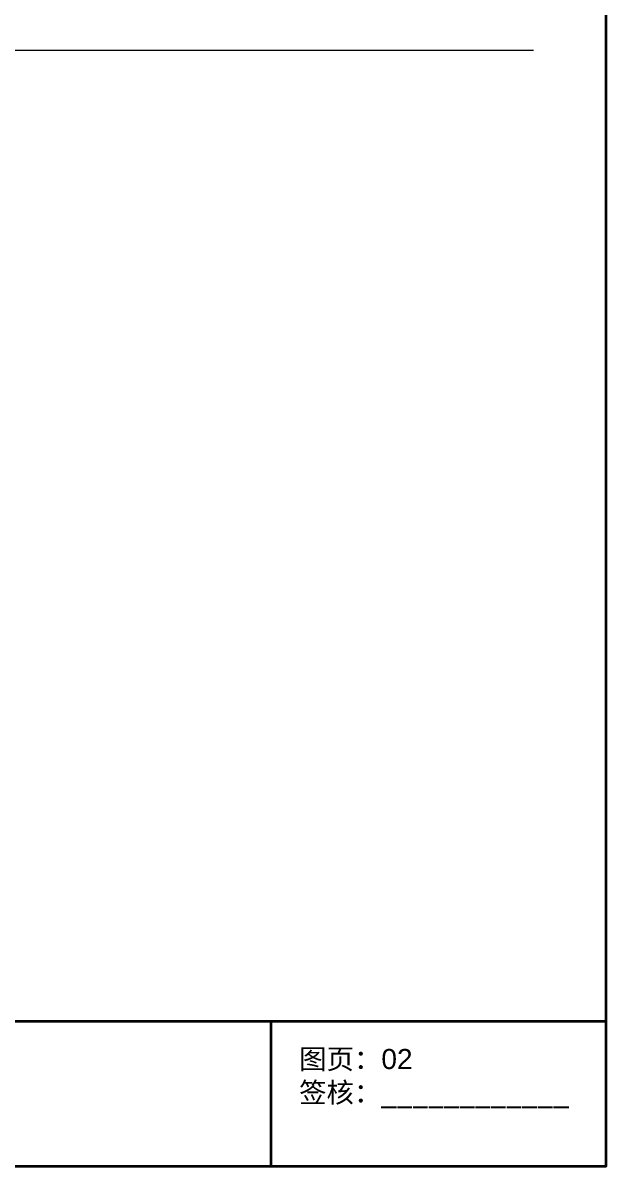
# Model space of a CAD drawing. Header units: millimetres. Extents: x 5 to 252589, y 5 to 415.
# Drawn here: x 12484.5 to 12589, y 5 to 209.9 of the extents above; entities that cross this region are included whole.
import ezdxf

# ---------------------------------------------------------------- set-up
doc = ezdxf.new("R2010")
doc.units = ezdxf.units.MM
for name, color, linetype, lineweight in [('DIM', 7, 'Continuous', 13), ('FRAME', 7, 'Continuous', 35), ('NOTE', 7, 'Continuous', 18)]:
    doc.layers.add(name, color=color, linetype=linetype, lineweight=lineweight)
doc.styles.add('CN', font='Arial Unicode.ttf')

msp = doc.modelspace()

# ---------------------------------------------------------------- linework, layer by layer
at = {"layer": 'DIM'}
msp.add_line((12018, 205), (12576, 205), dxfattribs=at)
at = {"layer": 'FRAME'}
for p, q in [((12005, 31), (12589, 31)), ((12529, 5), (12529, 31))]:
    msp.add_line(p, q, dxfattribs=at)
msp.add_lwpolyline([(12005, 5), (12589, 5), (12589, 415), (12005, 415)], close=True, dxfattribs=at)

# ---------------------------------------------------------------- texts
at = {"layer": 'NOTE', "insert": (12534, 26), "char_height": 3.6, "width": 55, "attachment_point": 1, "style": 'CN'}
msp.add_mtext('图页：02\\P签核：____________', dxfattribs=at)

doc.saveas('drawing.dxf')
